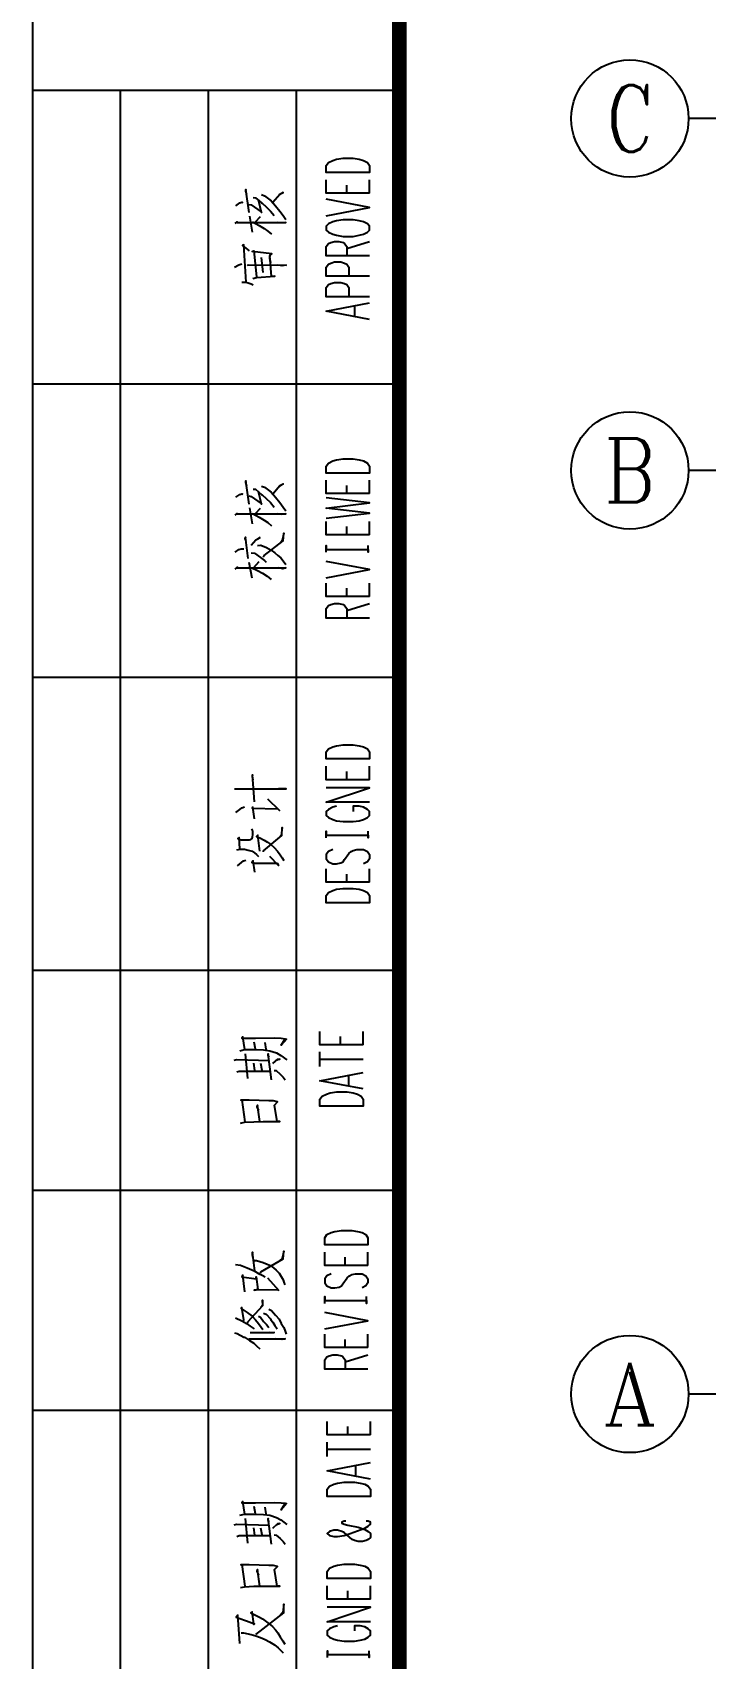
# Model space of a CAD drawing. Extents: x 6250600 to 6678662, y -692028 to -290561.
# Drawn here: x 6407592 to 6412180, y -671152 to -660061 of the extents above; entities that cross this region are included whole.
import ezdxf
from ezdxf.enums import TextEntityAlignment as Align

# ---------------------------------------------------------------- set-up
doc = ezdxf.new("R2010")
doc.units = 0
doc.header["$LTSCALE"] = 1000
doc.header["$MEASUREMENT"] = 0
doc.layers.get('0').update_dxf_attribs({"linetype": 'CONTINUOUS'})
for name, color, linetype in [('AXIS', 3, 'CONTINUOUS'), ('AXIS_TEXT', 7, 'CONTINUOUS'), ('PUB_TITLE', 4, 'CONTINUOUS')]:
    doc.layers.add(name, color=color, linetype=linetype)
doc.styles.add('_TCH_AXIS', font='COMPLEX', dxfattribs={"bigfont": 'GBCBIG'})
doc.styles.add('COMPLEX', font='COMPLEX')

# ---------------------------------------------------------------- blocks, each defined once
blk = doc.blocks.new('A$C04D97144')
for p, q in [((5.999998711831722, -8.730739864404313e-07), (5.999998711831722, 179.999999126926)), ((11.99999871183172, -8.730739864404313e-07), (11.99999871183172, 179.999999126926)), ((17.99999871183172, -8.730739864404313e-07), (17.99999871183172, 179.999999126926)), ((-1.288168277824298e-06, 159.999999126926), (24.99999871183172, 159.999999126926)), ((-1.288168277824298e-06, 139.999999126926), (24.99999871183172, 139.999999126926)), ((-1.288168277824298e-06, 119.999999126926), (24.99999871183172, 119.999999126926)), ((-1.288168277824298e-06, 104.999999126926), (24.99999871183172, 104.999999126926)), ((-1.288168277824298e-06, 89.99999912692601), (24.99999871183172, 89.99999912692601))]:
    blk.add_line(p, q)
blk.add_lwpolyline([(-1.288168277824298e-06, 179.999999126926), (-1.288168277824298e-06, -8.730739864404313e-07), (24.99999871183172, -8.730739864404313e-07), (24.99999871183172, 179.999999126926)], close=True)
for points in [[(22.96832740158061, 174.4096118395219), (20.03065271430751, 174.4096118395219), (20.03065271430751, 174.8966060390203), (20.17203812705338, 175.1008294129979), (20.4705184428858, 175.2422148257583), (20.72187028778353, 175.320762277287), (21.17744550667339, 175.3836002385187), (21.86866308014942, 175.3836002385187), (22.27710982810459, 175.320762277287), (22.57559014393701, 175.2422148257583), (22.82694198883473, 175.1008294129979), (22.96832740158061, 174.8966060390203), (22.96832740158061, 174.4096118395219), (22.96832740158061, 174.4096118395219)], [(14.7679734616795, 171.6761605262263), (14.54804059740491, 173.262819047156), (14.51662161678178, 173.1371431247071), (14.5951690683105, 172.917210260418)], [(16.38605096324682, 172.3830875899994), (16.85733567241914, 172.9486292410265), (17.09297802703441, 173.0585956731784), (16.81020720151355, 172.8857912798094)], [(22.96832740158061, 172.9957577119467), (20.03065271430751, 172.9957577119467), (20.03065271430751, 173.9069081497264)], [(21.42879735157112, 172.9957577119467), (21.42879735157112, 173.5612993629738)], [(22.96832740158061, 172.9957577119467), (22.96832740158061, 173.9069081497264)], [(13.85682302392888, 172.1474452354132), (14.13959384942063, 172.3516686093908), (14.26526977188405, 172.3830875899994), (14.34381722341277, 172.3516686093908)], [(14.73655448108548, 172.2417021772535), (14.90935887445448, 172.2102831966304), (15.58486695761894, 171.7232889971465), (15.61628593821297, 171.6761605262263), (15.41206256424994, 172.5401824930714)], [(15.05074428720036, 172.7129868864404), (15.19212969994624, 172.6815679058318), (15.61628593821297, 172.3516686093908), (15.6477049188361, 172.3202496287822), (15.93047574435695, 172.0688977838845), (16.21324656987781, 171.7861269583636), (16.46459841477554, 171.4719371522342)], [(15.61628593821297, 172.917210260418), (15.8205093122051, 172.8229533185777), (16.27608453109497, 172.4930540221512), (16.55885535661582, 172.1474452354132), (16.85733567241914, 171.7861269583636), (17.09297802703441, 171.4719371522342), (17.26578242040341, 171.2205853073365)], [(20.03065271430751, 171.4562276619372), (22.96832740158061, 172.0217693129644), (20.03065271430751, 172.5873109639915)], [(13.80969455299419, 170.9378144818302), (13.95107996576917, 171.0477809139675), (13.91966098514604, 171.0163619333589), (17.26578242040341, 171.0163619333589), (16.99872108519412, 170.9849429527358), (16.71595025967326, 171.0163619333589)], [(14.79939244230263, 171.4405181716256), (14.97219683567164, 170.3408538501799)], [(14.9879063259832, 171.0477809139675), (15.44348154484396, 170.7964290690697), (15.78909033158197, 170.5922056950776), (16.0404421765088, 170.4194013017086), (16.29179402140653, 170.199468437434)], [(15.19212969994624, 171.0477809139675), (15.53773848668425, 171.409099191017)], [(20.03065271430751, 170.4822392629403), (20.17203812705338, 170.3408538501799), (20.4705184428858, 170.199468437434), (20.72187028778353, 170.1366304762023), (21.17744550667339, 170.0580830246736), (21.86866308014942, 170.0580830246736), (22.27710982810459, 170.1366304762023), (22.57559014393701, 170.199468437434), (22.82694198883473, 170.3408538501799), (22.96832740158061, 170.4822392629403), (22.96832740158061, 170.7650100884612), (22.82694198883473, 170.906395501207), (22.57559014393701, 171.0477809139675), (22.27710982810459, 171.1106188751992), (21.86866308014942, 171.1891663267279), (21.17744550667339, 171.1891663267279), (20.72187028778353, 171.1106188751992), (20.4705184428858, 171.0477809139675), (20.17203812705338, 170.906395501207), (20.03065271430751, 170.7650100884612), (20.03065271430751, 170.4822392629403), (20.03065271430751, 170.4822392629403)], [(22.96832740158061, 168.7384858389387), (20.03065271430751, 168.7384858389387), (20.03065271430751, 169.3668654511976), (20.17203812705338, 169.5710888251751), (20.32913303011082, 169.6496362767039), (20.58048487503766, 169.7124742379356), (20.87896519084097, 169.7124742379356), (21.17744550667339, 169.6496362767039), (21.27170244851368, 169.5710888251751), (21.42879735157112, 169.3668654511976), (21.42879735157112, 168.7384858389387)], [(21.42879735157112, 169.2254800384371), (22.96832740158061, 169.7124742379356)], [(14.56375008771647, 166.9318944537054), (14.40665518462993, 169.4925413736464), (14.31239824278964, 169.4297034124147), (14.7679734616795, 169.0840946256767)], [(16.18182758925468, 168.7541953292503), (16.32321300200056, 168.8641617613875), (14.97219683567164, 169.0369661547566), (15.08216326782349, 169.0840946256767), (15.27067715147496, 167.3089222210665)], [(15.01932530657723, 167.1832462986176), (15.27067715147496, 167.2460842598348), (16.52743637599269, 167.3560506919866), (16.29179402140653, 167.3246317113635), (16.18182758925468, 168.7541953292503), (16.15040860863155, 168.5813909358812), (16.21324656987781, 168.2672011297518)], [(15.72625237036482, 167.5916930465728), (15.61628593821297, 168.6128099164898)], [(13.77827557237106, 167.9530113236224), (14.06104639789191, 168.1258157169914), (14.26526977188405, 168.1886536782231)], [(14.65800702952765, 168.0629777557597), (14.70513550046235, 168.1258157169914), (17.28149191068587, 168.0943967363828), (17.03014006578815, 168.0472682654627), (16.71595025967326, 168.0943967363828)], [(22.96832740158061, 167.3403412016751), (20.03065271430751, 167.3403412016751), (20.03065271430751, 167.9687208139339), (20.17203812705338, 168.1729441879115), (20.32913303011082, 168.2357821491287), (20.58048487503766, 168.314329600672), (21.02035060358685, 168.314329600672), (21.27170244851368, 168.2357821491287), (21.42879735157112, 168.1729441879115), (21.570182764317, 167.9687208139339), (21.570182764317, 167.3403412016751)], [(14.26526977188405, 166.9318944537054), (14.51662161678178, 166.9318944537054), (14.70513550046235, 166.8847659827852), (14.90935887445448, 166.8219280215681), (15.05074428720036, 166.7590900603363)], [(22.96832740158061, 165.9264870740999), (20.03065271430751, 165.9264870740999), (20.03065271430751, 166.5705761766703), (20.17203812705338, 166.7747995506479), (20.32913303011082, 166.8376375118796), (20.58048487503766, 166.9161849634083), (21.02035060358685, 166.9161849634083), (21.27170244851368, 166.8376375118796), (21.42879735157112, 166.7747995506479), (21.570182764317, 166.5705761766703), (21.570182764317, 165.9264870740999)], [(22.96832740158061, 164.3869570240904), (20.03065271430751, 164.9524986751176), (22.96832740158061, 165.5180403261447)], [(21.97862951230127, 164.6068898883796), (21.97862951230127, 165.2981074618556)], [(22.96832740158061, 153.9087269897691), (20.03065271430751, 153.9087269897691), (20.03065271430751, 154.3957211892675), (20.17203812705338, 154.5999445632451), (20.4705184428858, 154.7413299760055), (20.72187028778353, 154.8198774275343), (21.17744550667339, 154.882715388766), (21.86866308014942, 154.882715388766), (22.27710982810459, 154.8198774275343), (22.57559014393701, 154.7413299760055), (22.82694198883473, 154.5999445632451), (22.96832740158061, 154.3957211892675), (22.96832740158061, 153.9087269897691), (22.96832740158061, 153.9087269897691)], [(14.7679734616795, 151.7879457984209), (14.54804059740491, 153.3746043193505), (14.51662161678178, 153.2646378872132), (14.5951690683105, 153.0289955326125)], [(16.38605096324682, 152.4948728621939), (16.85733567241914, 153.0604145132211), (17.09297802703441, 153.1703809453729), (16.81020720151355, 152.9975765520039)], [(22.96832740158061, 152.5105823525055), (20.03065271430751, 152.5105823525055), (20.03065271430751, 153.4217327902707)], [(21.42879735157112, 152.5105823525055), (21.42879735157112, 153.0604145132211)], [(22.96832740158061, 152.5105823525055), (22.96832740158061, 153.4217327902707)], [(13.85682302392888, 152.2592305076078), (14.13959384942063, 152.4634538815853), (14.26526977188405, 152.4948728621939), (14.34381722341277, 152.4634538815853)], [(14.73655448108548, 152.353487449448), (14.90935887445448, 152.3220684688249), (15.58486695761894, 151.8350742693265), (15.61628593821297, 151.7879457984209), (15.41206256424994, 152.6676772555629)], [(15.05074428720036, 152.8247721586349), (15.19212969994624, 152.8090626683233), (15.61628593821297, 152.4634538815853), (15.6477049188361, 152.4320349009768), (15.93047574435695, 152.1806830560645), (16.21324656987781, 151.8979122305582), (16.46459841477554, 151.5837224244287)], [(15.61628593821297, 153.0289955326125), (15.8205093122051, 152.9504480810838), (16.27608453109497, 152.6048392943458), (16.55885535661582, 152.2592305076078), (16.85733567241914, 151.8979122305582), (17.09297802703441, 151.5837224244287), (17.26578242040341, 151.332370579531)], [(20.03065271430751, 150.829666889721), (22.96832740158061, 151.1752756764736), (20.03065271430751, 151.5208844632116), (22.96832740158061, 151.8822027402466), (20.03065271430751, 152.2278115269846)], [(13.80969455299419, 151.0495997540102), (13.95107996576917, 151.159566186162), (13.91966098514604, 151.1281472055534), (17.26578242040341, 151.1281472055534), (16.99872108519412, 151.0967282249303), (16.71595025967326, 151.1281472055534)], [(14.79939244230263, 151.5523034438202), (14.97219683567164, 150.4526391223744)], [(14.9879063259832, 151.159566186162), (15.44348154484396, 150.9082143412643), (15.78909033158197, 150.7039909672721), (16.0404421765088, 150.5311865739031), (16.29179402140653, 150.311253709614)], [(15.19212969994624, 151.159566186162), (15.53773848668425, 151.5208844632116)], [(15.72625237036482, 148.2061820085773), (15.78909033158197, 148.3004389504031), (17.09297802703441, 149.2901368397115), (17.12439700762843, 149.8242595101156), (17.03014006578815, 149.3215558203201), (16.9201736336363, 149.1801704075597)], [(22.96832740158061, 149.6985835876667), (20.03065271430751, 149.6985835876667), (20.03065271430751, 150.6097340254319)], [(21.42879735157112, 149.6985835876667), (21.42879735157112, 150.2641252386939)], [(22.96832740158061, 149.6985835876667), (22.96832740158061, 150.6097340254319)], [(13.80969455299419, 148.5203718146922), (14.06104639789191, 148.6931762080612), (14.23385079126092, 148.7560141692929), (14.40665518462993, 148.7560141692929)], [(14.70513550046235, 148.0962155764255), (14.51662161678178, 149.5414886846092), (14.48520263615865, 149.431522252472), (14.54804059740491, 149.2901368397115)], [(14.90935887445448, 149.0073660141907), (15.22354868056937, 149.3529748009287), (15.36493409331524, 149.431522252472), (15.53773848668425, 149.5414886846092)], [(15.33351511272122, 148.9759470335821), (15.56915746730738, 149.0073660141907), (15.96189472495098, 148.8345616208217), (16.27608453109497, 148.6617572274527), (16.52743637599269, 148.4732433437721), (16.71595025967326, 148.3004389504031), (16.9201736336363, 148.1276345570341), (17.09297802703441, 147.9234111830565), (17.26578242040341, 147.6720593381588)], [(20.03065271430751, 148.5203718146922), (20.03065271430751, 148.9759470335821), (20.03065271430751, 148.7088856983728), (22.88977995005189, 148.7088856983728), (22.88977995005189, 148.5203718146922), (22.88977995005189, 148.9759470335821)], [(14.73655448108548, 147.8448637315278), (14.94077785504851, 146.7609089003936)], [(14.90935887445448, 148.4732433437721), (15.12929173872908, 148.4418243631635), (15.53773848668425, 148.1590535376572), (15.8205093122051, 147.9548301636651), (15.93047574435695, 147.8448637315278)], [(15.08216326782349, 147.4678359641812), (15.44348154484396, 147.8762827121363)], [(20.03065271430751, 146.7609089003936), (22.96832740158061, 147.3264505514207), (20.03065271430751, 147.8919922024479)], [(13.80969455299419, 147.3578695320293), (13.98249894636319, 147.4992549447898), (13.91966098514604, 147.4521264738696), (17.26578242040341, 147.4521264738696), (17.06155904641128, 147.3892885126379), (16.77878822089042, 147.4521264738696)], [(14.94077785504851, 147.4521264738696), (15.33351511272122, 147.2793220805006), (15.67912389945923, 147.075098706523), (15.99331370557411, 146.8865848228425), (16.27608453109497, 146.6509424682417)], [(22.96832740158061, 145.5041496758904), (20.03065271430751, 145.5041496758904), (20.03065271430751, 146.4153001136556)], [(22.96832740158061, 145.5041496758904), (22.96832740158061, 146.4153001136556)], [(21.42879735157112, 145.5041496758904), (21.42879735157112, 146.0696913269176)], [(22.96832740158061, 144.0274575870835), (20.03065271430751, 144.0274575870835), (20.03065271430751, 144.671546689654), (20.17203812705338, 144.8757700636315), (20.32913303011082, 144.9386080248487), (20.58048487503766, 145.017155476392), (20.87896519084097, 145.017155476392), (21.17744550667339, 144.9386080248487), (21.27170244851368, 144.8757700636315), (21.42879735157112, 144.671546689654), (21.42879735157112, 144.0274575870835)], [(21.42879735157112, 144.5301612768935), (22.96832740158061, 145.017155476392)], [(22.96832740158061, 134.4132495196218), (20.03065271430751, 134.4132495196218), (20.03065271430751, 134.9002437191202), (20.17203812705338, 135.1044670930978), (20.4705184428858, 135.2458525058582), (20.72187028778353, 135.3086904670754), (21.17744550667339, 135.3872379186041), (21.86866308014942, 135.3872379186041), (22.27710982810459, 135.3086904670754), (22.57559014393701, 135.2458525058582), (22.82694198883473, 135.1044670930978), (22.96832740158061, 134.9002437191202), (22.96832740158061, 134.4132495196218), (22.96832740158061, 134.4132495196218)], [(15.12929173872908, 131.4912843226457), (14.9879063259832, 133.3292946884876), (14.97219683567164, 133.2193282563358), (15.01932530657723, 132.983685901735)], [(22.96832740158061, 132.9993953920466), (20.03065271430751, 132.9993953920466), (20.03065271430751, 133.9105458298118)], [(21.42879735157112, 132.9993953920466), (21.42879735157112, 133.5649370430738)], [(22.96832740158061, 132.9993953920466), (22.96832740158061, 133.9105458298118)], [(13.77827557237106, 132.3710157798023), (13.98249894636319, 132.3867252700993), (17.28149191068587, 132.3867252700993), (17.06155904641128, 132.3710157798023), (16.77878822089042, 132.3867252700993)], [(22.96832740158061, 131.4598653420226), (20.03065271430751, 131.4598653420226), (22.96832740158061, 132.449563231331), (20.03065271430751, 132.449563231331)], [(13.85682302392888, 130.7529382782495), (14.13959384942063, 130.9728711425387), (14.28097926219561, 131.082837574676), (14.45378365556462, 131.1456755359077)], [(15.12929173872908, 130.3287820399682), (15.01932530657723, 131.1142565552846), (14.97219683567164, 131.0671280843644), (16.71595025967326, 131.0042901231473), (16.84162618210758, 130.8943236909954), (16.0404421765088, 131.6640887160147)], [(20.72187028778353, 131.1928040068278), (20.4705184428858, 131.1142565552846), (20.17203812705338, 130.9728711425387), (20.03065271430751, 130.8314857297783), (20.03065271430751, 130.5487149042574), (20.17203812705338, 130.4230389818085), (20.4705184428858, 130.2816535690481), (20.72187028778353, 130.2031061175194), (21.17744550667339, 130.1402681563022), (21.86866308014942, 130.1402681563022), (22.27710982810459, 130.2031061175194), (22.57559014393701, 130.2816535690481), (22.82694198883473, 130.4230389818085), (22.96832740158061, 130.5487149042574), (22.96832740158061, 130.8314857297783), (22.82694198883473, 130.9728711425387), (22.57559014393701, 131.1142565552846), (22.27710982810459, 131.1928040068278), (21.86866308014942, 131.1928040068278), (21.86866308014942, 130.8314857297783)], [(14.13959384942063, 128.2865483001488), (14.09246537851504, 129.056313325168), (13.99820843667476, 128.9934753639363), (14.23385079126092, 128.8992184220961), (14.42236467494149, 128.8992184220961), (14.5951690683105, 128.8992184220961), (14.79939244230263, 128.8992184220961), (14.87793989383135, 128.9306374027046), (14.97219683567164, 128.9934753639363), (14.9879063259832, 129.1034417960736), (15.01932530657723, 129.2448272088341), (15.01932530657723, 129.4490505828262), (14.9879063259832, 129.5590170149635), (14.94077785504851, 129.6375644664922)], [(15.50631950609022, 128.1137439067797), (15.36493409331524, 129.2134082282255), (15.27067715147496, 129.1348607766968), (15.50631950609022, 129.0248943445449), (15.78909033158197, 128.8835089317845), (16.00902319588567, 128.7421235190386), (16.21324656987781, 128.6007381062782), (16.46459841477554, 128.3650957516775), (16.7002407693617, 128.1137439067797), (16.88875465304227, 127.862392061882), (17.03014006578815, 127.6581686879044), (17.12439700762843, 127.4853642945354)], [(15.75767135098795, 128.0823249261712), (15.75767135098795, 128.1451628873883), (16.99872108519412, 129.1976987379139), (17.03014006578815, 129.7318214083325), (16.95159261425943, 129.1976987379139), (16.84162618210758, 129.056313325168)], [(20.03065271430751, 129.0248943445449), (20.03065271430751, 129.4804695634348), (20.03065271430751, 129.2134082282255), (22.88977995005189, 129.2134082282255), (22.88977995005189, 129.0248943445449), (22.88977995005189, 129.4804695634348)], [(13.91966098514604, 128.2237103389316), (14.17101283004376, 128.2551293195402), (14.45378365556462, 128.2551293195402), (14.70513550046235, 128.1922913583085), (14.97219683567164, 128.1137439067797), (15.12929173872908, 128.0037774746424), (15.27067715147496, 127.8938110424906), (15.41206256424994, 127.7524256297302)], [(15.16071071935221, 126.6998897792191), (15.05074428720036, 127.4539453139123), (14.94077785504851, 127.343978881775), (15.16071071935221, 127.3125599011519), (16.66882178873857, 127.2968504108549), (16.77878822089042, 127.1554649980944), (16.18182758925468, 127.7524256297302)], [(20.4705184428858, 128.2394198292286), (20.17203812705338, 128.0980344164682), (20.03065271430751, 127.8938110424906), (20.03065271430751, 127.6110402169843), (20.17203812705338, 127.4068168429922), (20.4705184428858, 127.2654314302463), (20.72187028778353, 127.2654314302463), (21.02035060358685, 127.3282693914634), (21.17744550667339, 127.4068168429922), (21.27170244851368, 127.5482022557526), (21.570182764317, 127.9723584940193), (21.72727766737444, 128.0980344164682), (21.86866308014942, 128.1765818680115), (22.12001492504714, 128.2394198292286), (22.57559014393701, 128.2394198292286), (22.82694198883473, 128.0980344164682), (22.96832740158061, 127.8938110424906), (22.96832740158061, 127.6110402169843), (22.82694198883473, 127.4068168429922), (22.57559014393701, 127.2654314302463)], [(13.98249894636319, 127.1240460174859), (14.3752362040359, 127.4539453139123), (14.54804059740491, 127.516783275144)], [(22.96832740158061, 126.0086722057285), (20.03065271430751, 126.0086722057285), (20.03065271430751, 126.9198226434937)], [(21.42879735157112, 126.0086722057285), (21.42879735157112, 126.5585043664587)], [(22.96832740158061, 126.0086722057285), (22.96832740158061, 126.9198226434937)], [(22.96832740158061, 124.6105275684649), (20.03065271430751, 124.6105275684649), (20.03065271430751, 125.0975217679634), (20.17203812705338, 125.3017451419555), (20.4705184428858, 125.4431305547014), (20.72187028778353, 125.5216780062447), (21.17744550667339, 125.5845159674618), (21.86866308014942, 125.5845159674618), (22.27710982810459, 125.5216780062447), (22.57559014393701, 125.4431305547014), (22.82694198883473, 125.3017451419555), (22.96832740158061, 125.0975217679634), (22.96832740158061, 124.6105275684649), (22.96832740158061, 124.6105275684649)], [(14.48520263615865, 114.603582243345), (14.34381722341277, 115.4518947198785), (14.26526977188405, 115.3576377780382), (15.12929173872908, 115.3576377780382), (15.19212969994624, 115.3576377780382), (16.46459841477554, 115.3890567586614), (16.95159261425943, 115.3576377780382), (17.23436343978028, 115.3262187974296), (17.312910891309, 115.3105093071326), (16.95159261425943, 114.8863530688513), (17.20294445915715, 115.2790903265095)], [(22.54417116331388, 114.9177720494745), (19.59078698572921, 114.9177720494745), (19.59078698572921, 115.8289224872397)], [(21.00464111330439, 114.9177720494745), (21.00464111330439, 115.4833137005016)], [(22.54417116331388, 114.9177720494745), (22.54417116331388, 115.8289224872397)], [(14.13959384942063, 114.5093253015048), (14.45378365556462, 114.603582243345), (15.08216326782349, 114.603582243345), (15.75767135098795, 114.5721632627365), (16.18182758925468, 114.5093253015048), (16.63740280814454, 114.3679398887443), (16.9201736336363, 114.1951354953753), (17.34432987193213, 113.8809456892459)], [(14.68942601015078, 112.6084769744457), (14.51662161678178, 114.2893924372156)], [(15.19212969994624, 114.6192917336421), (15.11358224841752, 115.1062859331405)], [(15.93047574435695, 114.5721632627365), (15.93047574435695, 114.6192917336421), (15.85192829282823, 115.0748669525319)], [(16.29179402140653, 112.5299295229024), (16.07186115710283, 114.2893924372156), (16.0404421765088, 114.1951354953753), (16.13469911834909, 114.085169063238)], [(19.59078698572921, 113.4410799606676), (19.59078698572921, 114.430777849976)], [(13.74685659177703, 113.8652361989489), (13.91966098514604, 113.912364669869), (16.13469911834909, 113.8338172183257)], [(13.91966098514604, 113.064052193321), (14.09246537851504, 113.1268901545527), (16.21324656987781, 113.1268901545527)], [(15.16071071935221, 113.1583091351613), (15.08216326782349, 113.6610128249567)], [(15.6477049188361, 113.1740186254729), (15.56915746730738, 113.6295938443482)], [(16.38605096324682, 113.6295938443482), (16.71595025967326, 113.9437836504776), (16.85733567241914, 113.9437836504776), (16.60598382752141, 113.8338172183257)], [(16.46459841477554, 113.1740186254729), (16.60598382752141, 113.1583091351613), (16.88875465304227, 112.9226667805606), (17.09297802703441, 112.718443406583), (17.23436343978028, 112.5299295229024)], [(19.59078698572921, 113.9437836504776), (22.54417116331388, 113.9437836504776)], [(22.54417116331388, 111.9015499106581), (19.59078698572921, 112.4670915616853), (22.54417116331388, 113.0326332127124)], [(21.55447327400543, 112.1214827749473), (21.55447327400543, 112.8127003484233)], [(14.17101283004376, 109.5765453453178), (14.45378365556462, 109.6393833065495), (15.08216326782349, 109.670802287158), (15.72625237036482, 109.6865117774551), (15.8205093122051, 109.6865117774551), (16.27608453109497, 109.6865117774551), (16.85733567241914, 109.6865117774551), (16.66882178873857, 109.6865117774551), (16.49601739536956, 110.8018855892124), (16.7002407693617, 111.0218184535015), (16.43317943415241, 111.0846564147187), (16.10328013772596, 111.0846564147187), (15.44348154484396, 111.1160753953418), (14.7679734616795, 111.1317848856388), (14.20243181066689, 111.1317848856388), (14.28097926219561, 111.1632038662619), (14.48520263615865, 109.670802287158)], [(22.54417116331388, 110.7233381376836), (19.59078698572921, 110.7233381376836), (19.59078698572921, 111.2103323371821), (19.74788188878665, 111.4145557111597), (20.04636220461907, 111.5559411239201), (20.2977140495168, 111.6344885754488), (20.75328926840666, 111.697326536666), (21.44450684188268, 111.697326536666), (21.85295358983785, 111.6344885754488), (22.15143390567027, 111.5559411239201), (22.402785750568, 111.4145557111597), (22.54417116331388, 111.2103323371821), (22.54417116331388, 110.7233381376836), (22.54417116331388, 110.7233381376836)], [(15.50631950609022, 109.6865117774551), (15.33351511272122, 110.8018855892124), (15.30209613209809, 110.6919191570605), (15.41206256424994, 110.4248578218658)], [(22.85836096942876, 101.2662249732648), (19.92068628215566, 101.2662249732648), (19.92068628215566, 101.7532191727632), (20.06207169490153, 101.9731520370524), (20.36055201073395, 102.1145374498128), (20.61190385563168, 102.1773754110445), (21.06747907452154, 102.2402133722617), (21.75869664799757, 102.2402133722617), (22.16714339595273, 102.1773754110445), (22.46562371178516, 102.1145374498128), (22.71697555668288, 101.9731520370524), (22.85836096942876, 101.7532191727632), (22.85836096942876, 101.2662249732648), (22.85836096942876, 101.2662249732648)], [(13.84111353361732, 99.93091829723289), (14.17101283004376, 99.88378982631275), (14.62658804893363, 99.71098543294374), (15.11358224841752, 99.4910525686546), (15.41206256424994, 99.31824817528559), (15.6477049188361, 99.20828174314829), (15.85192829282823, 99.08260582069943)], [(15.16071071935221, 99.4910525686546), (14.9879063259832, 100.7635212834693), (14.97219683567164, 100.6221358707089), (15.01932530657723, 100.3864935161228)], [(15.11358224841752, 100.1979796324422), (15.27067715147496, 100.1979796324422), (15.72625237036482, 100.0723037099933), (15.99331370557411, 99.96233727784147), (16.21324656987781, 99.85237084570417), (16.41746994384084, 99.71098543294374), (16.60598382752141, 99.53818103957474), (16.81020720151355, 99.34966715589417), (16.95159261425943, 99.114024801308), (17.09297802703441, 98.89409193701886), (17.14010649794, 98.72128754364985), (17.20294445915715, 98.54848315028084)], [(15.53773848668425, 99.34966715589417), (15.56915746730738, 99.42821460743744), (17.09297802703441, 100.3079460645795), (17.12439700762843, 100.8420687349981), (17.03014006578815, 100.3393650452026), (16.85733567241914, 100.1979796324422)], [(22.85836096942876, 99.86808033601574), (19.92068628215566, 99.86808033601574), (19.92068628215566, 100.7792307737809)], [(21.31883091941927, 99.86808033601574), (21.31883091941927, 100.4336219870429)], [(22.85836096942876, 99.86808033601574), (22.85836096942876, 100.7792307737809)], [(14.48520263615865, 98.0614889507824), (14.34381722341277, 99.20828174314829), (14.26526977188405, 99.08260582069943), (15.2549676611925, 98.941220407939), (15.2549676611925, 99.08260582069943), (15.36493409331524, 98.23429334415141), (15.11358224841752, 98.18716487323127), (15.41206256424994, 98.23429334415141), (16.7002407693617, 98.20287436354283)], [(16.81020720151355, 98.12432691201411), (16.0404421765088, 99.00405836915616)], [(20.36055201073395, 99.30253868497402), (20.06207169490153, 99.16115327222815), (19.92068628215566, 98.95692989823601), (19.92068628215566, 98.67415907272971), (20.06207169490153, 98.46993569875212), (20.36055201073395, 98.3285502859917), (20.61190385563168, 98.3285502859917), (20.9103841714641, 98.39138824720885), (21.06747907452154, 98.46993569875212), (21.16173601636183, 98.611321111498), (21.46021633216515, 99.01976785946772), (21.61731123525169, 99.16115327222815), (21.75869664799757, 99.23970072375687), (22.01004849289529, 99.30253868497402), (22.46562371178516, 99.30253868497402), (22.71697555668288, 99.16115327222815), (22.85836096942876, 98.95692989823601), (22.85836096942876, 98.67415907272971), (22.71697555668288, 98.46993569875212), (22.46562371178516, 98.3285502859917)], [(19.92068628215566, 97.2760144354661), (19.92068628215566, 97.74729914465297), (19.92068628215566, 97.48023780944368), (22.77981351790004, 97.48023780944368), (22.77981351790004, 97.2760144354661), (22.77981351790004, 97.74729914465297)], [(14.3752362040359, 96.01925521096291), (14.40665518462993, 96.14493113341177), (14.28097926219561, 96.99324360994524), (14.23385079126092, 96.93040564872808), (14.62658804893363, 96.64763482320723), (14.97219683567164, 96.3962829783095), (15.19212969994624, 96.16064062372334), (15.39635307393837, 95.90928877881106), (15.58486695761894, 95.65793693391333), (15.71054288005325, 95.48513254054433)], [(14.65800702952765, 95.90928877881106), (14.68942601015078, 96.01925521096291), (15.71054288005325, 97.13462902270567), (15.67912389945923, 97.49594729975524), (15.67912389945923, 97.13462902270567), (15.56915746730738, 96.99324360994524)], [(15.75767135098795, 96.61621584259865), (15.8676377831398, 96.5690873716785), (15.93047574435695, 96.53766839106993), (16.21324656987781, 96.2234785849405), (16.24466555047184, 96.16064062372334), (16.38605096324682, 96.00354572065135), (16.52743637599269, 95.76790336606518), (16.66882178873857, 95.54797050177604)], [(16.10328013772596, 96.88327717780794), (16.29179402140653, 96.78902023596766), (16.57456484689828, 96.47483042983822), (16.81020720151355, 96.19205960433192), (16.95159261425943, 95.90928877881106), (17.12439700762843, 95.62651795330476), (17.23436343978028, 95.37516610840703), (17.28149191068587, 95.1709427344149)], [(19.92068628215566, 95.53226101146447), (22.85836096942876, 96.08209317218007), (19.92068628215566, 96.64763482320723)], [(13.84111353361732, 96.2863165461722), (14.26526977188405, 96.08209317218007), (14.5951690683105, 95.90928877881106), (14.84652091320822, 95.72077489514504), (14.90935887445448, 95.68935591452191), (15.11358224841752, 95.54797050177604)], [(15.41206256424994, 96.3962829783095), (15.50631950609022, 96.36486399770092), (15.53773848668425, 96.33344501709234), (15.75767135098795, 96.05067419157149), (15.96189472495098, 95.83074132728234), (16.10328013772596, 95.62651795330476)], [(13.77827557237106, 95.26519967625518), (13.95107996576917, 95.2337806956466), (14.40665518462993, 94.98242885074887), (14.45378365556462, 94.98242885074887), (14.79939244230263, 94.74678649614816), (15.08216326782349, 94.55827261246759), (15.30209613209809, 94.35404923849), (15.50631950609022, 94.181244845121)], [(14.73655448108548, 94.85675292828546), (17.23436343978028, 94.85675292828546), (16.99872108519412, 94.80962445736532), (16.57456484689828, 94.85675292828546)], [(14.83081142289666, 95.29661865686376), (16.46459841477554, 95.29661865686376), (16.27608453109497, 95.26519967625518), (16.13469911834909, 95.29661865686376)], [(22.85836096942876, 94.25979229664972), (19.92068628215566, 94.25979229664972), (19.92068628215566, 95.1709427344149)], [(21.31883091941927, 94.25979229664972), (21.31883091941927, 94.82533394767688)], [(22.85836096942876, 94.25979229664972), (22.85836096942876, 95.1709427344149)], [(22.85836096942876, 92.79880969816895), (19.92068628215566, 92.79880969816895), (19.92068628215566, 93.42718931041327), (20.06207169490153, 93.63141268439085), (20.21916659798808, 93.70996013593412), (20.4705184428858, 93.77279809715128), (20.76899875868912, 93.77279809715128), (21.06747907452154, 93.70996013593412), (21.16173601636183, 93.63141268439085), (21.31883091941927, 93.42718931041327), (21.31883091941927, 92.79880969816895)], [(21.31883091941927, 93.28580389765284), (22.85836096942876, 93.77279809715128)], [(23.04687485310933, 88.30589547056024), (20.09349067552466, 88.30589547056024), (20.09349067552466, 89.21704590832542)], [(21.49163531278828, 88.30589547056024), (21.49163531278828, 88.8714371215874)], [(23.04687485310933, 88.30589547056024), (23.04687485310933, 89.21704590832542)], [(20.09349067552466, 86.82920338175336), (20.09349067552466, 87.8189012710618)], [(20.09349067552466, 87.33190707156336), (23.04687485310933, 87.33190707156336)], [(23.04687485310933, 85.28967333174387), (20.09349067552466, 85.85521498277103), (23.04687485310933, 86.42075663379819)], [(22.04146747351842, 85.50960619603302), (22.04146747351842, 86.20082376950904)], [(23.04687485310933, 84.1114615587694), (20.09349067552466, 84.1114615587694), (20.09349067552466, 84.59845575826785), (20.2505855785821, 84.80267913224543), (20.54906589441453, 84.94406454500586), (20.80041773931225, 85.02261199653458), (21.25599295820211, 85.08544995775173), (21.94721053167814, 85.08544995775173), (22.33994778932174, 85.02261199653458), (22.65413759546573, 84.94406454500586), (22.88977995005189, 84.80267913224543), (23.04687485310933, 84.59845575826785), (23.04687485310933, 84.1114615587694), (23.04687485310933, 84.1114615587694)], [(14.48520263615865, 82.90183080517181), (14.34381722341277, 83.7658527720314), (14.26526977188405, 83.67159583019111), (15.12929173872908, 83.67159583019111), (15.19212969994624, 83.67159583019111), (16.46459841477554, 83.70301481079969), (16.95159261425943, 83.67159583019111), (17.23436343978028, 83.64017684956798), (17.312910891309, 83.62446735927097), (16.95159261425943, 83.20031112100423), (17.20294445915715, 83.59304837866239)], [(15.19212969994624, 82.93324978579494), (15.11358224841752, 83.42024398529338)], [(15.93047574435695, 82.8861213148748), (15.93047574435695, 82.93324978579494), (15.85192829282823, 83.38882500467025)], [(13.74685659177703, 82.17919425108721), (13.91966098514604, 82.22632272200735), (16.13469911834909, 82.14777527047863)], [(14.13959384942063, 82.82328335364309), (14.45378365556462, 82.90183080517181), (15.08216326782349, 82.90183080517181), (15.75767135098795, 82.8861213148748), (16.18182758925468, 82.82328335364309), (16.63740280814454, 82.68189794088266), (16.9201736336363, 82.50909354751366), (17.34432987193213, 82.19490374139878)], [(14.68942601015078, 80.92243502658403), (14.51662161678178, 82.60335048935394)], [(16.29179402140653, 80.8438875750553), (16.07186115710283, 82.60335048935394), (16.0404421765088, 82.50909354751366), (16.13469911834909, 82.39912711537636)], [(16.38605096324682, 81.9435518964865), (16.71595025967326, 82.25774170261593), (16.85733567241914, 82.25774170261593), (16.60598382752141, 82.14777527047863)], [(21.3502499000424, 82.43054609598494), (21.25599295820211, 82.43054609598494), (21.09889805514467, 82.35199864445622), (21.09889805514467, 82.28916068322451), (21.25599295820211, 82.21061323169579), (21.49163531278828, 82.14777527047863), (22.19856237657586, 82.0063898577182), (22.65413759546573, 81.86500444495778), (22.88977995005189, 81.72361903219735), (23.04687485310933, 81.58223361945147), (23.04687485310933, 81.29946279393062), (22.88977995005189, 81.17378687148175), (22.74839453730601, 81.09523941995303), (22.49704269240829, 81.03240145872132), (22.19856237657586, 81.03240145872132), (21.94721053167814, 81.09523941995303), (21.7901156286207, 81.17378687148175), (21.25599295820211, 81.66078107098019), (21.09889805514467, 81.72361903219735), (20.80041773931225, 81.80216648374062), (20.54906589441453, 81.80216648374062), (20.2505855785821, 81.72361903219735), (20.09349067552466, 81.58223361945147), (20.2505855785821, 81.44084820669104), (20.54906589441453, 81.37801024545934), (20.80041773931225, 81.37801024545934), (21.25599295820211, 81.44084820669104), (21.64873021584572, 81.58223361945147), (22.65413759546573, 81.9435518964865), (22.88977995005189, 82.08493730924692), (23.04687485310933, 82.21061323169579), (23.04687485310933, 82.35199864445622), (22.88977995005189, 82.43054609598494), (22.74839453730601, 82.43054609598494)], [(13.91966098514604, 81.37801024545934), (14.09246537851504, 81.44084820669104), (16.21324656987781, 81.44084820669104)], [(15.16071071935221, 81.45655769700261), (15.08216326782349, 81.97497087710963)], [(15.6477049188361, 81.48797667761119), (15.56915746730738, 81.9435518964865)], [(16.46459841477554, 81.48797667761119), (16.60598382752141, 81.45655769700261), (16.88875465304227, 81.23662483271346), (17.09297802703441, 81.03240145872132), (17.23436343978028, 80.8438875750553)], [(14.17101283004376, 77.89050339745609), (14.45378365556462, 77.9533413586878), (15.08216326782349, 77.98476033929637), (15.72625237036482, 78.00046982960794), (15.8205093122051, 78.00046982960794), (16.27608453109497, 78.00046982960794), (16.85733567241914, 78.00046982960794), (16.66882178873857, 78.00046982960794), (16.49601739536956, 79.1158436413507), (16.7002407693617, 79.33577650563984), (16.43317943415241, 79.39861446687155), (16.10328013772596, 79.39861446687155), (15.44348154484396, 79.43003344748013), (14.7679734616795, 79.44574293779169), (14.20243181066689, 79.44574293779169), (14.28097926219561, 79.47716191840027), (14.48520263615865, 77.98476033929637)], [(15.50631950609022, 78.00046982960794), (15.33351511272122, 79.1158436413507), (15.30209613209809, 79.0058772092134), (15.41206256424994, 78.7388158740041)], [(23.04687485310933, 78.50317351940339), (20.09349067552466, 78.50317351940339), (20.09349067552466, 78.99016771890183), (20.2505855785821, 79.21010058319098), (20.54906589441453, 79.3514859959514), (20.80041773931225, 79.41432395716856), (21.25599295820211, 79.49287140871184), (21.94721053167814, 79.49287140871184), (22.33994778932174, 79.41432395716856), (22.65413759546573, 79.3514859959514), (22.88977995005189, 79.21010058319098), (23.04687485310933, 78.99016771890183), (23.04687485310933, 78.50317351940339), (23.04687485310933, 78.50317351940339)], [(23.04687485310933, 77.10502888213978), (20.09349067552466, 77.10502888213978), (20.09349067552466, 78.01617931990495)], [(21.49163531278828, 77.10502888213978), (21.49163531278828, 77.67057053316694)], [(23.04687485310933, 77.10502888213978), (23.04687485310933, 78.01617931990495)], [(15.22354868056937, 74.6857673749737), (17.12439700762843, 76.16245946376603), (17.12439700762843, 76.75942009540177), (17.06155904641128, 76.22529742498318), (17.03014006578815, 76.16245946376603), (16.81020720151355, 75.94252659947688)], [(23.04687485310933, 75.56549883213029), (20.09349067552466, 75.56549883213029), (23.04687485310933, 76.55519672142418), (20.09349067552466, 76.55519672142418)], [(14.13959384942063, 74.0888067433234), (13.99820843667476, 76.0210740510056), (13.88824200452291, 75.87968863824517), (14.06104639789191, 75.81685067702801), (14.5951690683105, 75.62833679334744), (15.12929173872908, 75.42411341936986), (15.08216326782349, 75.37698494844972), (15.08216326782349, 75.42411341936986), (14.97219683567164, 76.24100691529475), (14.87793989383135, 76.16245946376603), (15.19212969994624, 76.0210740510056), (15.47490052546709, 75.87968863824517), (15.67912389945923, 75.76972220610787), (15.85192829282823, 75.62833679334744), (16.13469911834909, 75.42411341936986), (16.35463198262369, 75.23559953568929), (16.57456484689828, 74.99995718110313), (16.71595025967326, 74.79573380711099), (16.88875465304227, 74.54438196221327), (17.06155904641128, 74.26161113669241), (17.20294445915715, 74.04167827241781)], [(14.23385079126092, 74.79573380711099), (14.3752362040359, 74.79573380711099), (14.90935887445448, 74.6857673749737), (15.22354868056937, 74.60721992344497), (15.53773848668425, 74.49725349129312), (15.8676377831398, 74.3558680785327), (16.15040860863155, 74.18306368516369), (16.49601739536956, 73.9788403111861), (16.74736924026729, 73.79032642750553), (16.98301159488256, 73.55468407291937), (17.09297802703441, 73.44471764076752)], [(20.80041773931225, 75.28272800660943), (20.54906589441453, 75.21989004537772), (20.2505855785821, 75.07850463263185), (20.09349067552466, 74.93711921987142), (20.09349067552466, 74.65434839435056), (20.2505855785821, 74.51296298160469), (20.54906589441453, 74.37157756884426), (20.80041773931225, 74.30873960761255), (21.25599295820211, 74.23019215608383), (21.94721053167814, 74.23019215608383), (22.33994778932174, 74.30873960761255), (22.65413759546573, 74.37157756884426), (22.88977995005189, 74.51296298160469), (23.04687485310933, 74.65434839435056), (23.04687485310933, 74.93711921987142), (22.88977995005189, 75.07850463263185), (22.65413759546573, 75.21989004537772), (22.33994778932174, 75.28272800660943), (21.94721053167814, 75.28272800660943), (21.94721053167814, 74.93711921987142)], [(20.10920016583623, 73.11481834434107), (20.10920016583623, 73.58610305352795), (20.10920016583623, 73.31904171831866), (22.95261791126904, 73.31904171831866), (22.95261791126904, 73.11481834434107), (22.95261791126904, 73.58610305352795)]]:
    blk.add_lwpolyline(points)
blk = doc.blocks.new('A$C1BD43FEB')
blk.add_blockref('A$C04D97144', (3.014965841430239e-06, -3.598183866415638e-07))
blk = doc.blocks.new('GXED01100007000C')
blk.add_blockref('A$C1BD43FEB', (-25.00000172679757, 1.2328923731e-06))
blk = doc.blocks.new('_AXISO')
blk.add_circle((0, 0), 0.5)
at = {"layer": 'AXIS_TEXT', "style": 'COMPLEX', "width": 1.041666666666667}
blk.add_attdef('A', text='', height=0.56, dxfattribs=at).set_placement((-0.25, -0.28), (0.25, -0.28), align=Align.FIT)

msp = doc.modelspace()

# ---------------------------------------------------------------- linework, layer by layer
at = {"layer": 'AXIS', "color": 0}
for p, q in [((6416064.813308502, -660647.721856433), (6412064.813308502, -660647.721856433)), ((6416064.813308502, -663047.721856433), (6412064.813308502, -663047.721856433)), ((6416064.813308502, -669347.721856433), (6412064.813308502, -669347.721856433))]:
    msp.add_line(p, q, dxfattribs=at)
at = {"layer": 'PUB_TITLE', "color": 4}
msp.add_lwpolyline([(6407591.733033662, -679457.3177449894), (6466991.733033662, -679457.3177449894), (6466991.733033662, -637457.3177449894), (6407591.733033662, -637457.3177449894)], close=True, dxfattribs=at)
at = {"layer": 'PUB_TITLE', "color": 4, "const_width": 100}
msp.add_lwpolyline([(6410091.733033662, -678457.3177449894), (6465991.733033662, -678457.3177449894), (6465991.733033662, -638457.3177449894), (6410091.733033662, -638457.3177449894)], close=True, dxfattribs=at)

# ---------------------------------------------------------------- block references
at = {"color": 0, "xscale": 100, "yscale": 100, "zscale": 100}
msp.add_blockref('GXED01100007000C', (6410091.733033662, -678457.3177449894), dxfattribs=at)
at = {"layer": 'AXIS', "color": 0}
ref = msp.add_blockref('_AXISO', (6411664.813308502, -660647.721856433), dxfattribs=dict(at, xscale=800, yscale=800, zscale=800))
ref.add_attrib('A', 'C', dxfattribs={"layer": 'AXIS_TEXT', "color": 0, "height": 455.6907438757716, "style": '_TCH_AXIS'}).set_placement((6411502.06661426, -660875.5672283708), (6411827.560002743, -660875.5672283708), align=Align.FIT)
ref = msp.add_blockref('_AXISO', (6411664.813308502, -663047.721856433), dxfattribs=dict(at, xscale=800, yscale=800, zscale=800))
ref.add_attrib('A', 'B', dxfattribs={"layer": 'AXIS_TEXT', "color": 0, "height": 435.2571275961919, "style": '_TCH_AXIS'}).set_placement((6411488.637804475, -663265.3504202311), (6411840.988812529, -663265.3504202311), align=Align.FIT)
ref = msp.add_blockref('_AXISO', (6411664.813308502, -669347.721856433), dxfattribs=dict(at, xscale=800, yscale=800, zscale=800))
ref.add_attrib('A', 'A', dxfattribs={"layer": 'AXIS_TEXT', "color": 0, "height": 425.1836973245661, "style": '_TCH_AXIS'}).set_placement((6411482.591723934, -669560.3137050952), (6411847.034893069, -669560.3137050952), align=Align.FIT)

doc.saveas('drawing.dxf')
